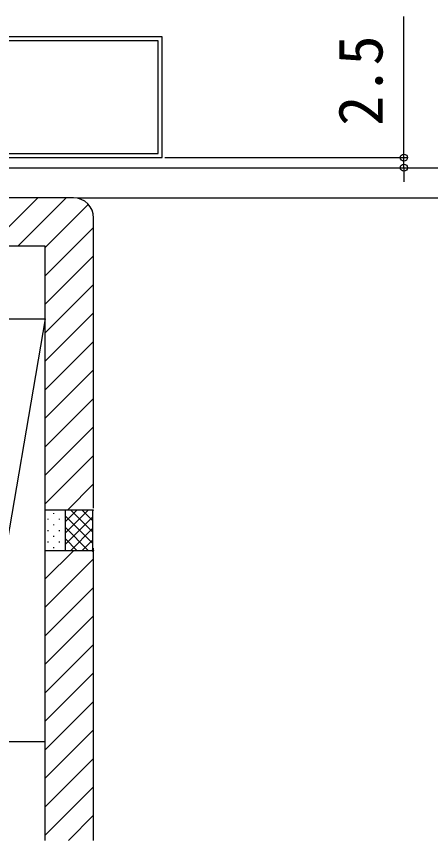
# Model space of a CAD drawing. Units: millimetres, scale not verified. Extents: x -875 to 875, y -1310 to 1300.
# Drawn here: x 561.3 to 664.1, y 60.4 to 264.9 of the extents above; entities that cross this region are included whole.
import ezdxf
from ezdxf.enums import TextEntityAlignment as Align

# ---------------------------------------------------------------- set-up
doc = ezdxf.new("R2010")
doc.units = ezdxf.units.MM
doc.header["$LTSCALE"] = 4
for name, color, linetype in [('0-3_YKK_11', 7, 'Continuous'), ('0-6_YKK_D', 6, 'Continuous'), ('0-8_YSS_K', 3, 'Continuous')]:
    doc.layers.add(name, color=color, linetype=linetype)
doc.styles.add('ＭＳ ゴシック', font='')
doc.styles.get('ＭＳ ゴシック').set_extended_font_data('MS Gothic')

msp = doc.modelspace()

# ---------------------------------------------------------------- linework, layer by layer
at = {"layer": '0-3_YKK_11'}
for points in [[(597.459, 259.912), (547.459, 259.912), (547.459, 229.912), (597.459, 229.912)], [(596.459, 258.912), (548.459, 258.912), (548.459, 248.912), (549.459, 247.912), (549.459, 241.912), (548.459, 240.912), (548.459, 230.912), (596.459, 230.912)]]:
    msp.add_lwpolyline(points, close=True, dxfattribs=at)
at = {"layer": '0-6_YKK_D'}
for p, q in [((657.459, 229.912), (657.459, 264.946)), ((598.159, 229.912), (658.459, 229.912)), ((657.459, 227.412), (657.459, 229.912)), ((536.959, 227.412), (688.459, 227.412)), ((536.959, 227.412), (688.459, 227.412)), ((536.959, 227.412), (658.459, 227.412)), ((657.459, 227.412), (657.459, 223.912)), ((576.459, 219.912), (688.459, 219.912))]:
    msp.add_line(p, q, dxfattribs=at)
for centre in [(657.459, 229.912), (657.459, 227.412)]:
    msp.add_circle(centre, 0.875, dxfattribs=at)
at = {"layer": '0-8_YSS_K'}
for p, q in [((575.459, 219.912), (502.959, 219.912)), ((554.599, 207.912), (566.599, 219.912)), ((561.67, 207.912), (573.67, 219.912)), ((568.459, 207.63), (579.133, 218.304)), ((580.459, 142.912), (580.459, 214.912)), ((568.459, 200.559), (580.459, 212.559)), ((568.459, 207.912), (383.338, 207.912)), ((568.459, 117.412), (568.459, 207.912)), ((568.459, 193.488), (580.459, 205.488)), ((568.459, 186.417), (580.459, 198.417)), ((568.459, 179.346), (580.459, 191.346)), ((568.459, 189.912), (550.459, 84.912)), ((550.459, 189.912), (568.459, 189.912)), ((568.459, 172.275), (580.459, 184.275)), ((568.459, 165.204), (580.459, 177.204)), ((568.459, 158.133), (580.459, 170.133)), ((568.459, 151.062), (580.459, 163.062)), ((568.459, 60.375), (568.459, 159.916)), ((568.459, 143.991), (580.459, 155.991)), ((573.951, 142.412), (580.459, 148.92)), ((580.459, 142.412), (568.459, 142.412)), ((570.53, 141.655), (570.53, 141.455)), ((573.359, 141.655), (573.359, 141.455)), ((576.287, 142.412), (573.459, 139.584)), ((579.116, 142.412), (573.459, 136.755)), ((574.773, 142.412), (580.159, 137.026)), ((577.601, 142.412), (580.159, 139.854)), ((580.459, 142.412), (580.159, 142.112)), ((580.159, 142.112), (580.159, 132.712)), ((580.43, 142.412), (580.444, 142.397)), ((569.116, 140.241), (569.116, 140.041)), ((569.116, 140.241), (569.116, 140.041)), ((571.944, 140.241), (571.944, 140.041)), ((573.459, 140.897), (580.159, 134.197)), ((580.159, 140.627), (573.459, 133.927)), ((569.116, 137.412), (569.116, 137.212)), ((569.116, 137.412), (569.116, 137.212)), ((570.53, 138.826), (570.53, 138.626)), ((571.944, 137.412), (571.944, 137.212)), ((573.359, 138.826), (573.359, 138.626)), ((573.459, 138.069), (579.116, 132.412)), ((580.159, 137.798), (574.773, 132.412)), ((570.53, 135.998), (570.53, 135.798)), ((573.359, 135.998), (573.359, 135.798)), ((573.459, 135.241), (576.287, 132.412)), ((569.116, 134.584), (569.116, 134.384)), ((569.116, 134.584), (569.116, 134.384)), ((570.53, 133.169), (570.53, 132.969)), ((571.944, 134.584), (571.944, 134.384)), ((573.359, 133.169), (573.359, 132.969)), ((580.159, 134.97), (577.601, 132.412)), ((568.459, 132.412), (580.459, 132.412)), ((568.459, 125.341), (575.53, 132.412)), ((580.023, 132.412), (580.459, 131.976)), ((580.459, 132.412), (580.159, 132.712)), ((580.444, 132.427), (580.43, 132.412)), ((580.459, 60.375), (580.459, 132.912)), ((568.459, 118.27), (580.459, 130.27)), ((568.459, 111.199), (580.459, 123.199)), ((568.459, 104.128), (580.459, 116.128)), ((568.459, 97.057), (580.459, 109.057)), ((568.459, 89.986), (580.459, 101.986)), ((568.459, 82.915), (580.459, 94.915)), ((568.459, 75.844), (580.459, 87.844)), ((568.459, 84.912), (550.459, 84.912)), ((568.459, 68.772), (580.459, 80.772)), ((568.459, 61.701), (580.459, 73.701)), ((574.204, 60.375), (580.459, 66.63))]:
    msp.add_line(p, q, dxfattribs=at)
msp.add_lwpolyline([(568.459, 132.412), (573.459, 132.412), (573.459, 142.412), (568.459, 142.412)], dxfattribs=at)
msp.add_arc((575.459, 214.912), 5, 0, 90, dxfattribs=at)

# ---------------------------------------------------------------- texts
at = {"layer": '0-6_YKK_D', "style": 'ＭＳ ゴシック'}
msp.add_text('2.5', height=11, rotation=90, dxfattribs=at).set_placement((655.459, 237.804), align=Align.BOTTOM_LEFT)

doc.saveas('drawing.dxf')
